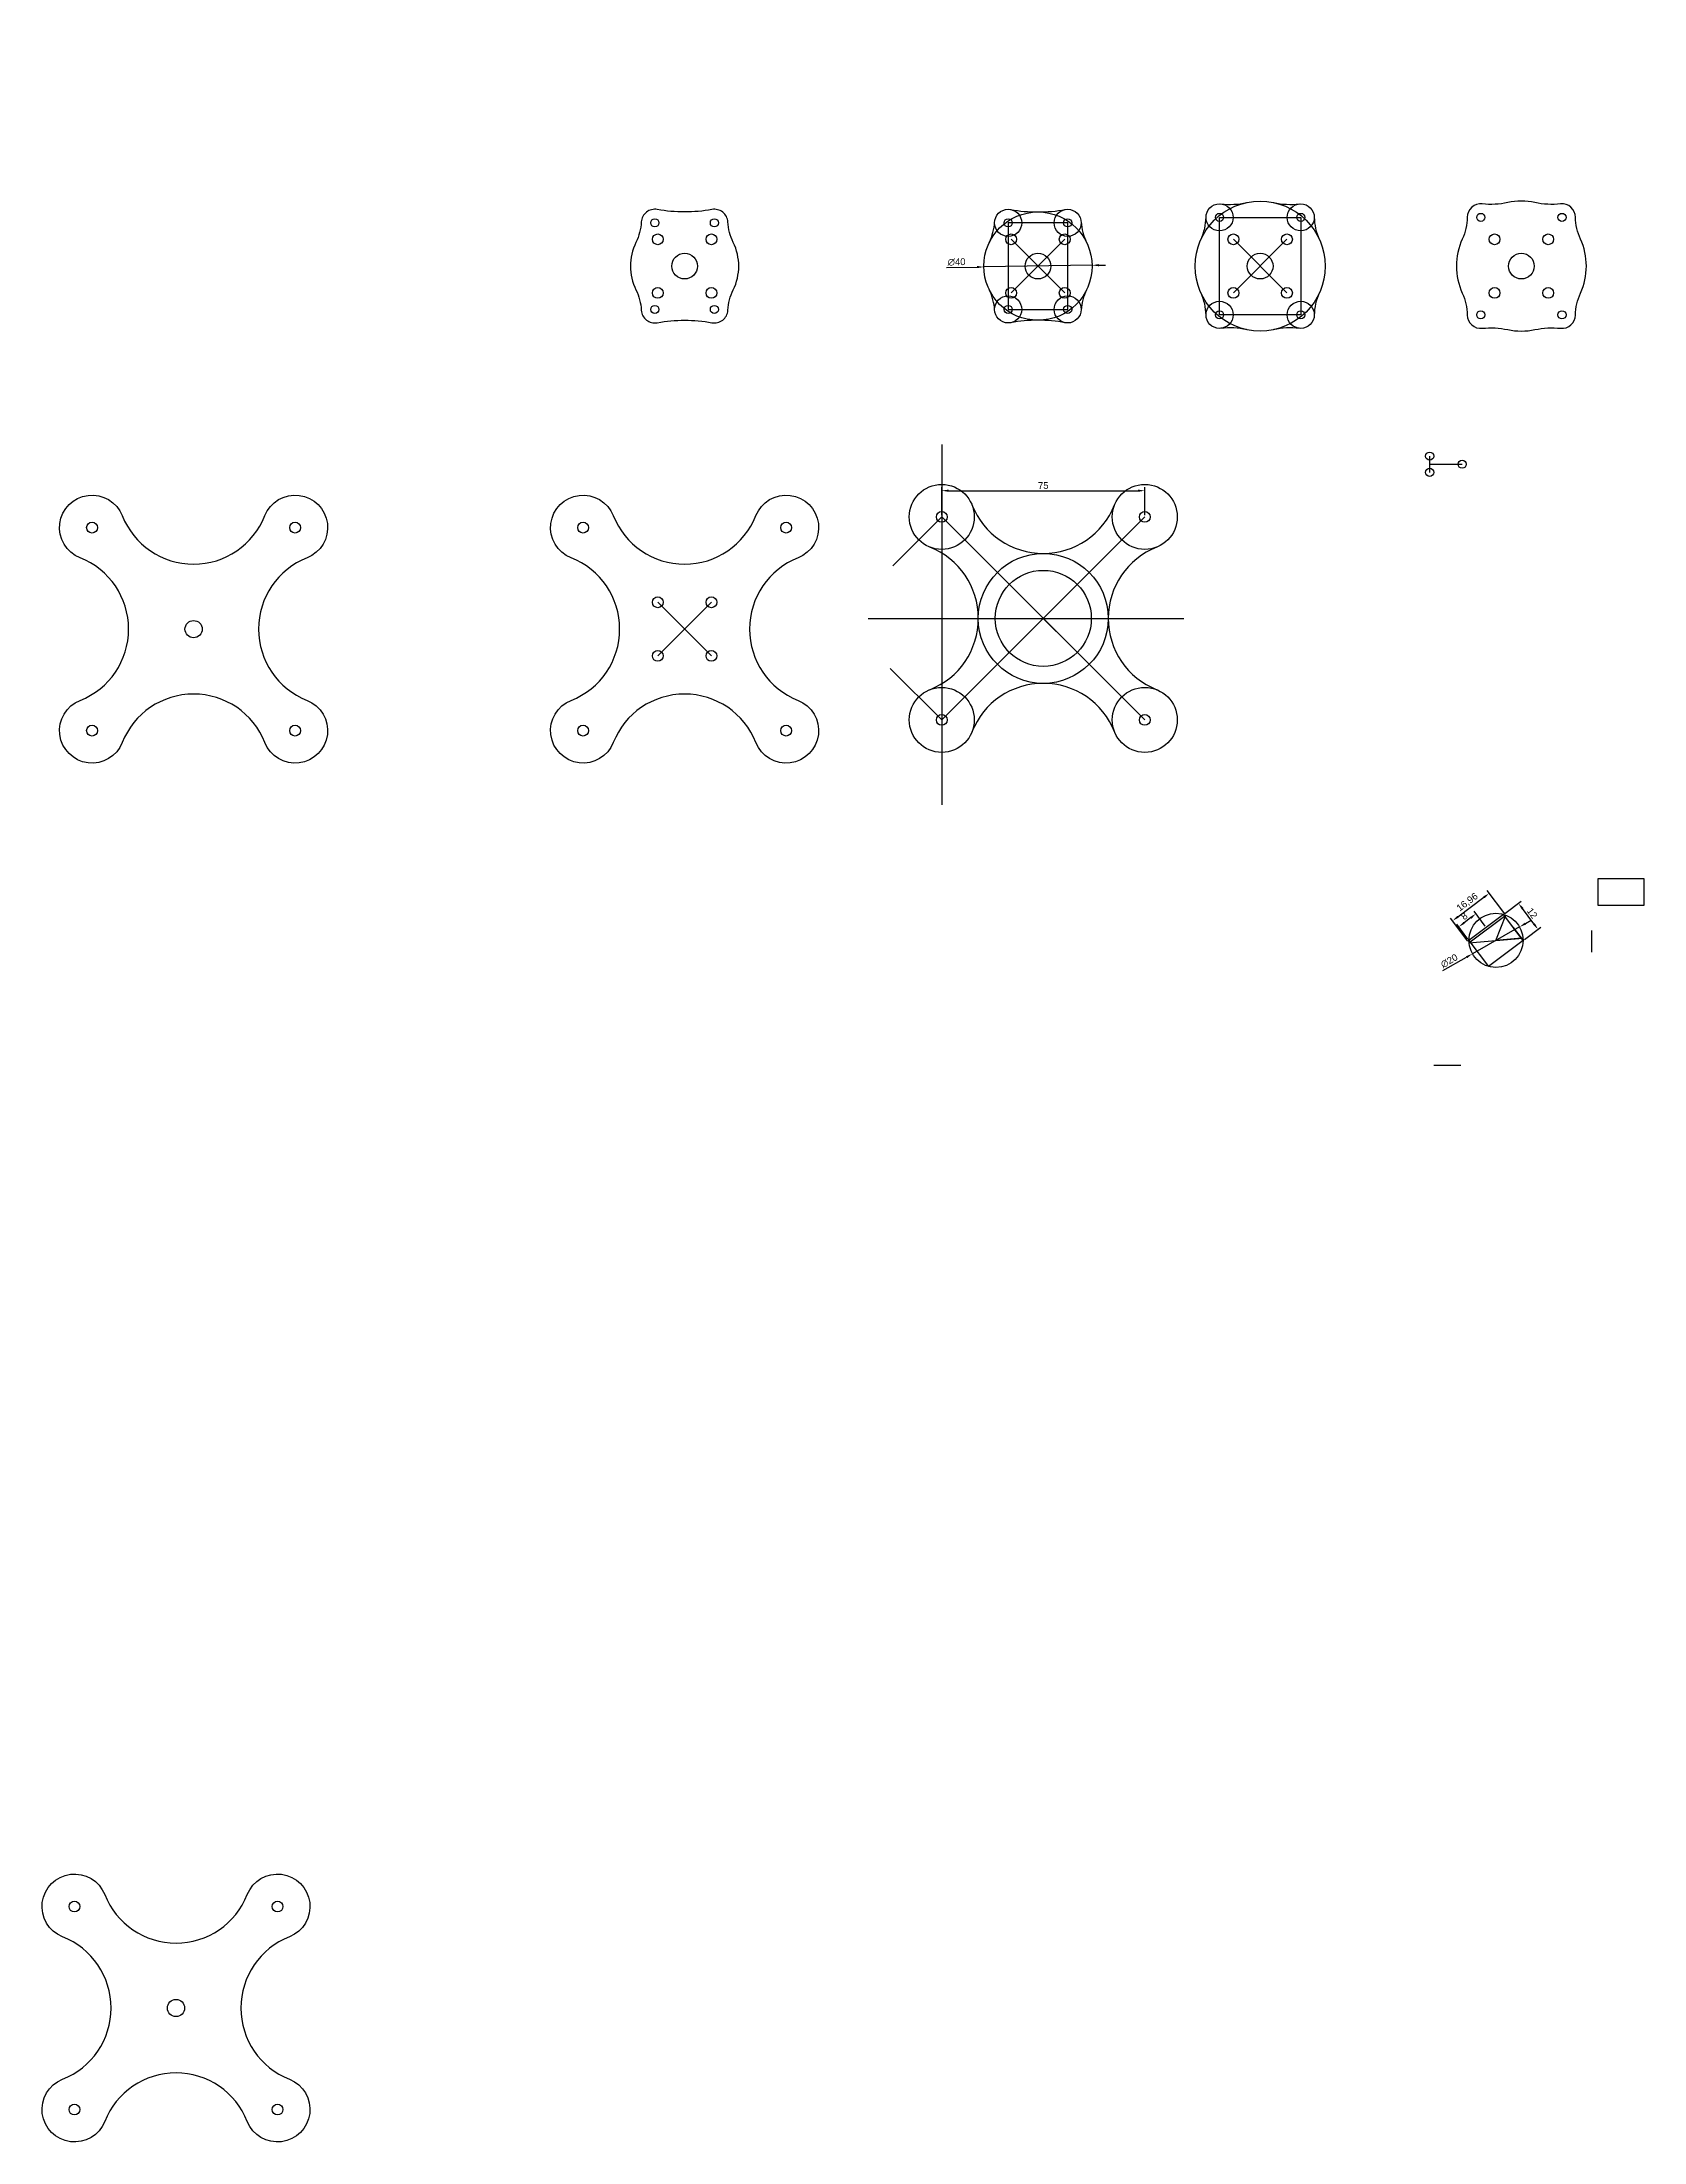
# Model space of a CAD drawing. Header units: millimetres. Extents: x -1635 to 5442, y -1125 to 1353.
# Drawn here: x -978 to -386, y -1118 to -343 of the extents above; entities that cross this region are included whole.
import ezdxf

# ---------------------------------------------------------------- set-up
doc = ezdxf.new("R2010")
doc.units = ezdxf.units.MM
doc.styles.get("Standard").update_dxf_attribs({"font": 'arial.ttf'})
doc.dimstyles.new('ISO-25', dxfattribs={"dimtxt": 2.5, "dimasz": 2.5, "dimexe": 1.25, "dimexo": 0.625, "dimtad": 1, "dimtxsty": 'Standard', "dimcen": 2.5, "dimadec": 0, "dimazin": 0, "dimtfac": 1, "dimtmove": 0, "dimatfit": 3, "dimfxl": 1, "dimarcsym": 0})

# ---------------------------------------------------------------- blocks, each defined once
blk = doc.blocks.new('*D59')
at = {"color": 0, "lineweight": -2, "transparency": 16777216}
for p, q in [((-645.6, -517.43), (-645.6, -507.12)), ((-643.1, -508.37), (-573.1, -508.37)), ((-570.6, -517.43), (-570.6, -507.12))]:
    blk.add_line(p, q, dxfattribs=at)
at = {"color": 0, "transparency": 16777216}
for points in [[(-643.1, -507.96), (-643.1, -508.79), (-645.6, -508.37)], [(-573.1, -507.96), (-573.1, -508.79), (-570.6, -508.37)]]:
    blk.add_solid(points, dxfattribs=at)
at = {"layer": 'Defpoints', "color": 0, "transparency": 16777216}
for p in [(-570.6, -508.37), (-645.6, -518.06), (-570.6, -518.06)]:
    blk.add_point(p, dxfattribs=at)
at = {"color": 0, "transparency": 16777216, "insert": (-608.1, -506.48), "char_height": 2.5, "attachment_point": 5}
blk.add_mtext('75', dxfattribs=at)
blk = doc.blocks.new('*D60')
at = {"color": 0, "lineweight": -2, "transparency": 16777216}
for p, q in [((-643.87, -425.93), (-632.56, -425.76)), ((-590.07, -425.1), (-630.06, -425.72)), ((-587.57, -425.06), (-585.07, -425.02))]:
    blk.add_line(p, q, dxfattribs=at)
at = {"color": 0, "transparency": 16777216}
for points in [[(-632.57, -425.34), (-632.56, -426.17), (-630.06, -425.72)], [(-587.58, -424.64), (-587.56, -425.48), (-590.07, -425.1)]]:
    blk.add_solid(points, dxfattribs=at)
at = {"layer": 'Defpoints', "color": 0, "transparency": 16777216}
for p in [(-630.06, -425.72), (-590.07, -425.1)]:
    blk.add_point(p, dxfattribs=at)
at = {"color": 0, "transparency": 16777216, "insert": (-640.13, -423.9), "char_height": 2.5, "attachment_point": 5, "rotation": 0.88838}
blk.add_mtext('∅40', dxfattribs=at)
blk = doc.blocks.new('*D64')
at = {"color": 0, "lineweight": -2, "transparency": 16777216}
for p, q in [((-450.23, -666.21), (-452.63, -668.01)), ((-444.85, -669.23), (-448.98, -663.71)), ((-451.25, -674.03), (-455.38, -668.51))]:
    blk.add_line(p, q, dxfattribs=at)
at = {"color": 0, "transparency": 16777216}
for points in [[(-450.48, -665.87), (-449.98, -666.54), (-448.23, -664.71)], [(-452.88, -667.67), (-452.38, -668.34), (-454.63, -669.51)]]:
    blk.add_solid(points, dxfattribs=at)
at = {"layer": 'Defpoints', "color": 0, "transparency": 16777216}
for p in [(-454.63, -669.51), (-450.87, -674.53), (-444.47, -669.73)]:
    blk.add_point(p, dxfattribs=at)
at = {"color": 0, "transparency": 16777216, "insert": (-452.58, -665.59), "char_height": 2.5, "attachment_point": 5, "rotation": 36.8699}
blk.add_mtext('8', dxfattribs=at)
blk = doc.blocks.new('*D65')
at = {"color": 0, "lineweight": -2, "transparency": 16777216}
for p, q in [((-430.01, -668.33), (-427.84, -667.09)), ((-432.18, -669.57), (-449.56, -679.48)), ((-460.45, -685.7), (-451.73, -680.72))]:
    blk.add_line(p, q, dxfattribs=at)
at = {"color": 0, "transparency": 16777216}
for points in [[(-430.22, -667.97), (-429.81, -668.69), (-432.18, -669.57)], [(-451.93, -680.36), (-451.52, -681.08), (-449.56, -679.48)]]:
    blk.add_solid(points, dxfattribs=at)
at = {"layer": 'Defpoints', "color": 0, "transparency": 16777216}
for p in [(-432.18, -669.57), (-449.56, -679.48)]:
    blk.add_point(p, dxfattribs=at)
at = {"color": 0, "transparency": 16777216, "insert": (-458.15, -682.11), "char_height": 2.5, "attachment_point": 5, "rotation": 29.70047}
blk.add_mtext('∅20', dxfattribs=at)
blk = doc.blocks.new('*D66')
at = {"color": 0, "lineweight": -2, "transparency": 16777216}
for p, q in [((-437.57, -664.55), (-431.56, -660.05)), ((-426.86, -668.4), (-431.06, -662.8)), ((-430.37, -674.15), (-424.36, -669.65))]:
    blk.add_line(p, q, dxfattribs=at)
at = {"color": 0, "transparency": 16777216}
for points in [[(-430.73, -662.55), (-431.4, -663.05), (-432.56, -660.8)], [(-426.53, -668.15), (-427.2, -668.65), (-425.36, -670.4)]]:
    blk.add_solid(points, dxfattribs=at)
at = {"layer": 'Defpoints', "color": 0, "transparency": 16777216}
for p in [(-438.07, -664.93), (-432.56, -660.8), (-430.87, -674.53)]:
    blk.add_point(p, dxfattribs=at)
at = {"color": 0, "transparency": 16777216, "insert": (-427.46, -664.47), "char_height": 2.5, "attachment_point": 5, "rotation": 306.8699}
blk.add_mtext('12', dxfattribs=at)
blk = doc.blocks.new('*D67')
at = {"color": 0, "lineweight": -2, "transparency": 16777216}
for p, q in [((-454.9, -665.79), (-445.33, -658.61)), ((-437.64, -664.7), (-444.08, -656.11)), ((-451.21, -674.87), (-457.65, -666.29))]:
    blk.add_line(p, q, dxfattribs=at)
at = {"color": 0, "transparency": 16777216}
for points in [[(-445.58, -658.28), (-445.08, -658.95), (-443.33, -657.11)], [(-455.15, -665.46), (-454.65, -666.12), (-456.9, -667.29)]]:
    blk.add_solid(points, dxfattribs=at)
at = {"layer": 'Defpoints', "color": 0, "transparency": 16777216}
for p in [(-443.33, -657.11), (-437.27, -665.2), (-450.83, -675.37)]:
    blk.add_point(p, dxfattribs=at)
at = {"color": 0, "transparency": 16777216, "insert": (-451.39, -660.5), "char_height": 2.5, "attachment_point": 5, "rotation": 36.8699}
blk.add_mtext('16,96', dxfattribs=at)

msp = doc.modelspace()

# ---------------------------------------------------------------- linework, layer by layer
for p, q in [((-599.066, -409.408), (-621.066, -409.408)), ((-621.066, -409.408), (-621.066, -441.408)), ((-599.066, -425.408), (-599.066, -409.408)), ((-542.985, -443.408), (-542.985, -407.408)), ((-542.985, -407.408), (-512.985, -407.408)), ((-512.985, -407.408), (-512.985, -425.408)), ((-619.966, -415.508), (-600.167, -435.307)), ((-600.167, -415.508), (-619.966, -435.307)), ((-537.885, -415.508), (-518.086, -435.307)), ((-518.086, -415.508), (-537.885, -435.307)), ((-599.066, -441.408), (-599.066, -425.408)), ((-512.985, -425.408), (-512.985, -443.408)), ((-621.066, -441.408), (-599.066, -441.408)), ((-512.985, -443.408), (-542.985, -443.408)), ((-645.597, -491.312), (-645.597, -624.401)), ((-465.369, -495.595), (-465.369, -501.595)), ((-465.369, -498.595), (-453.369, -498.595)), ((-645.597, -518.059), (-663.624, -536.087)), ((-645.597, -518.059), (-570.597, -593.059)), ((-570.597, -518.059), (-645.597, -593.059)), ((-750.487, -549.613), (-730.688, -569.412)), ((-730.688, -549.613), (-750.487, -569.412)), ((-608.097, -555.559), (-598.197, -545.66)), ((-598.197, -545.66), (-608.097, -555.559)), ((-672.807, -555.559), (-556.229, -555.559)), ((-608.097, -555.559), (-598.197, -565.459)), ((-598.197, -565.459), (-608.097, -555.559)), ((-645.597, -593.059), (-664.596, -574.06)), ((-403.151, -651.615), (-386.191, -651.615)), ((-403.151, -661.615), (-403.151, -651.615)), ((-386.191, -651.615), (-386.191, -661.615)), ((-450.835, -675.374), (-437.267, -665.198)), ((-438.071, -664.926), (-444.471, -669.726)), ((-440.871, -674.526), (-437.267, -665.198)), ((-430.871, -674.526), (-438.071, -664.926)), ((-386.191, -661.615), (-403.151, -661.615)), ((-444.471, -669.726), (-450.871, -674.526)), ((-450.871, -674.526), (-443.671, -684.126)), ((-450.835, -675.374), (-440.871, -674.526)), ((-440.871, -674.526), (-430.907, -673.678)), ((-431.471, -673.726), (-440.871, -674.526)), ((-440.871, -674.526), (-440.871, -674.526)), ((-430.871, -674.526), (-437.271, -679.326)), ((-434.471, -669.726), (-430.871, -674.526)), ((-430.871, -674.526), (-434.471, -669.726)), ((-430.871, -674.526), (-431.471, -673.726)), ((-405.573, -670.841), (-405.573, -678.841)), ((-437.271, -679.326), (-443.671, -684.126)), ((-463.861, -720.617), (-453.861, -720.617))]:
    msp.add_line(p, q)
for points in [[(-417.011, -448.38, 0.4415589), (-411.483, -443.475, -0.1044811), (-409.666, -435.409, 0.2182821), (-409.666, -415.407, -0.1044811), (-411.483, -407.341, 0.4415589), (-417.011, -402.436, -0.0793439), (-426.46, -401.939, 0.1058179), (-436.506, -401.939, -0.0793439), (-445.955, -402.436, 0.4415589), (-451.483, -407.341, -0.1044811), (-453.3, -415.407, 0.2182821), (-453.3, -435.409, -0.1044811), (-451.483, -443.475, 0.4415589), (-445.955, -448.38, -0.0793439), (-436.506, -448.876, 0.1058179), (-426.46, -448.876, -0.0793439)], [(-730.489, -446.326, 0.4498104), (-724.597, -441.714, -0.0984119), (-722.611, -434.174, 0.2308311), (-722.611, -416.641, -0.0984119), (-724.597, -409.101, 0.4498104), (-730.489, -404.49, -0.0909091), (-750.686, -404.49, 0.4498104), (-756.578, -409.101, -0.0984119), (-758.564, -416.641, 0.2308311), (-758.564, -434.174, -0.0984119), (-756.578, -441.714, 0.4498104), (-750.686, -446.326, -0.0909091)], [(-880.064, -533.173, 0.68), (-880.064, -585.853, -1.5232641), (-895.635, -601.424, 0.68), (-948.316, -601.424, -1.5232641), (-963.887, -585.853, 0.68), (-963.887, -533.173, -1.5232641), (-948.316, -517.602, 0.68), (-895.635, -517.602, -1.5232641)], [(-698.676, -533.173, 0.68), (-698.676, -585.853, -1.5232641), (-714.247, -601.424, 0.68), (-766.928, -601.424, -1.5232641), (-782.499, -585.853, 0.68), (-782.499, -533.173, -1.5232641), (-766.928, -517.602, 0.68), (-714.247, -517.602, -1.5232641)], [(-886.559, -1042.631, 0.68), (-886.559, -1095.312, -1.5232641), (-902.131, -1110.883, 0.68), (-954.811, -1110.883, -1.5232641), (-970.382, -1095.312, 0.68), (-970.382, -1042.631, -1.5232641), (-954.811, -1027.06, 0.68), (-902.131, -1027.06, -1.5232641)]]:
    msp.add_lwpolyline(points, format="xyb", close=True)
for centre, radius in [((-527.985, -425.408), 24), ((-542.985, -407.408), 5), ((-512.985, -407.408), 5), ((-751.587, -409.408), 1.5), ((-729.587, -409.408), 1.5), ((-610.066, -425.408), 20), ((-621.066, -409.408), 5), ((-621.066, -409.408), 1.5), ((-599.066, -409.408), 5), ((-599.066, -409.408), 1.5), ((-542.985, -407.408), 1.5), ((-512.985, -407.408), 1.5), ((-446.483, -407.408), 1.5), ((-416.483, -407.408), 1.5), ((-750.487, -415.508), 2), ((-730.688, -415.508), 2), ((-619.966, -415.508), 2), ((-600.167, -415.508), 2), ((-537.885, -415.508), 2), ((-518.086, -415.508), 2), ((-441.383, -415.508), 2), ((-421.584, -415.508), 2), ((-740.587, -425.408), 4.75), ((-610.066, -425.408), 4.75), ((-527.985, -425.408), 4.75), ((-431.483, -425.408), 4.75), ((-750.487, -435.307), 2), ((-730.688, -435.307), 2), ((-619.966, -435.307), 2), ((-600.167, -435.307), 2), ((-537.885, -435.307), 2), ((-518.086, -435.307), 2), ((-441.383, -435.307), 2), ((-421.584, -435.307), 2), ((-751.587, -441.408), 1.5), ((-729.587, -441.408), 1.5), ((-621.066, -441.408), 5), ((-621.066, -441.408), 1.5), ((-599.066, -441.408), 5), ((-599.066, -441.408), 1.5), ((-542.985, -443.408), 5), ((-542.985, -443.408), 1.5), ((-512.985, -443.408), 5), ((-512.985, -443.408), 1.5), ((-446.483, -443.408), 1.5), ((-416.483, -443.408), 1.5), ((-465.369, -495.595), 1.5), ((-465.369, -501.595), 1.5), ((-453.369, -498.595), 1.5), ((-645.597, -518.059), 12), ((-570.597, -518.059), 12), ((-645.597, -518.059), 2), ((-570.597, -518.059), 2), ((-959.475, -522.013), 2), ((-884.475, -522.013), 2), ((-778.087, -522.013), 2), ((-703.087, -522.013), 2), ((-608.097, -555.559), 24), ((-608.097, -555.559), 17.75), ((-750.487, -549.613), 2), ((-730.688, -549.613), 2), ((-921.975, -559.513), 3.175), ((-750.487, -569.412), 2), ((-730.688, -569.412), 2), ((-645.597, -593.059), 12), ((-570.597, -593.059), 12), ((-959.475, -597.013), 2), ((-884.475, -597.013), 2), ((-778.087, -597.013), 2), ((-703.087, -597.013), 2), ((-645.597, -593.059), 2), ((-570.597, -593.059), 2), ((-440.871, -674.526), 10), ((-965.971, -1031.472), 2), ((-890.971, -1031.472), 2), ((-928.471, -1068.972), 3.175), ((-965.971, -1106.472), 2), ((-890.971, -1106.472), 2)]:
    msp.add_circle(centre, radius)
for centre, radius, start, end in [((-420.181, -372.604), 30, 276.065384, 276.065384), ((-539.287, -372.604), 30, 263.934616, 282.080882), ((-516.683, -372.604), 30, 257.919118, 276.065384), ((-646.019, -407.875), 20, 334.004033, 356.48599), ((-610.066, -349.408), 56, 259.611142, 280.388858), ((-574.113, -407.875), 20, 183.51401, 205.995967), ((-567.983, -407.072), 20, 335.372999, 359.231741), ((-487.987, -407.072), 20, 180.768259, 204.627001), ((-646.019, -442.94), 20, 3.51401, 25.995967), ((-574.113, -442.94), 20, 154.004033, 176.48599), ((-567.983, -443.743), 20, 0.768259, 24.627001), ((-487.987, -443.743), 20, 155.372999, 179.231741), ((-610.066, -501.408), 56, 79.611142, 100.388858), ((-539.287, -478.212), 30, 77.919118, 96.065384), ((-516.683, -478.212), 30, 83.934616, 102.080882), ((-608.097, -503.235), 28.324, 201.568596, 338.431404), ((-660.42, -555.559), 28.324, 291.568596, 68.431404), ((-555.773, -555.559), 28.324, 111.568596, 248.431404), ((-608.097, -607.883), 28.324, 21.568596, 158.431404)]:
    msp.add_arc(centre, radius, start, end)

# ---------------------------------------------------------------- dimensions: what is measured, and where the dimension line sits
for p1, p2, picture, middle in [((-590.069, -425.098), (-630.064, -425.718), '*D60', (-640.104, -425.873)), ((-432.184, -669.571), (-449.557, -679.481), '*D65', (-457.176, -683.827))]:
    dim = msp.add_diameter_dim_2p(p1=p1, p2=p2, dimstyle='ISO-25')
    dim.commit()
    dim.dimension.update_dxf_attribs({"geometry": picture, "text_midpoint": middle, "dimtype": 163})
dim = msp.add_linear_dim(base=(-570.597, -508.374), p1=(-645.597, -518.059), p2=(-570.597, -518.059), dimstyle='ISO-25')
dim.commit()
dim.dimension.update_dxf_attribs({"geometry": '*D59', "text_midpoint": (-608.097, -506.478)})
for p1, p2, distance, picture, middle in [((-450.835, -675.374), (-437.267, -665.198), 10.107, '*D67', (-451.391, -660.499)), ((-444.471, -669.726), (-450.871, -674.526), -6.273, '*D64', (-452.575, -665.587)), ((-430.871, -674.526), (-438.071, -664.926), -6.883, '*D66', (-427.46, -664.468))]:
    dim = msp.add_aligned_dim(p1=p1, p2=p2, distance=distance, dimstyle='ISO-25')
    dim.commit()
    dim.dimension.update_dxf_attribs({"geometry": picture, "text_midpoint": middle})

doc.saveas('drawing.dxf')
